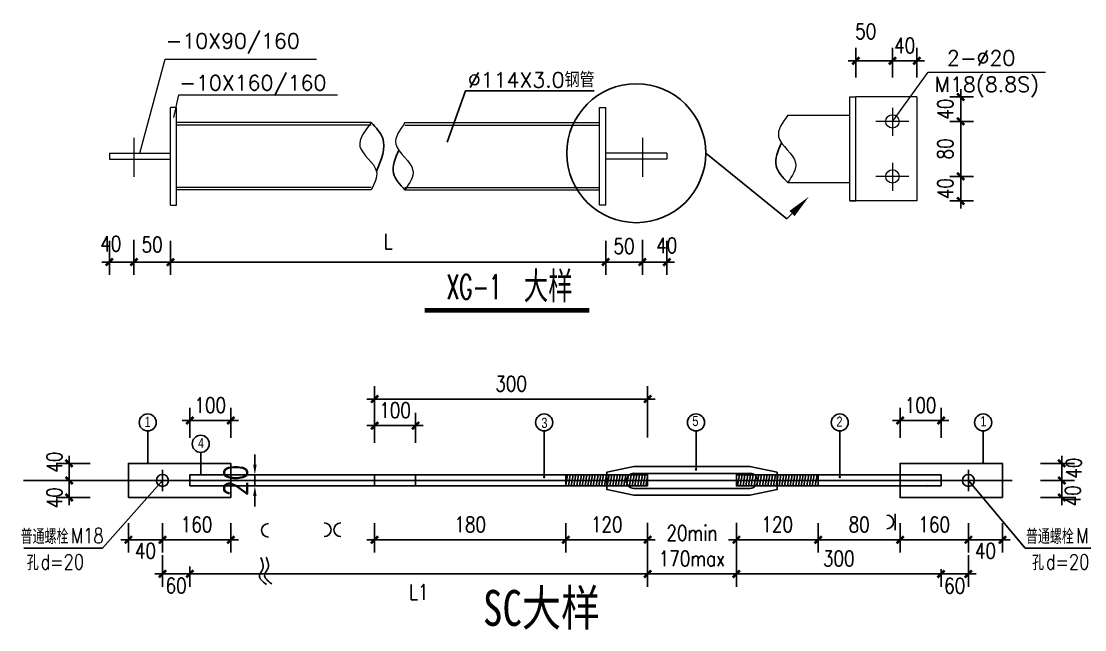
# Model space of a CAD drawing. Extents: x 37237700 to 37865026, y 138877 to 347670.
# Drawn here: x 37833795 to 37854573, y 187757 to 199640 of the extents above; entities that cross this region are included whole.
import ezdxf

# ---------------------------------------------------------------- set-up
doc = ezdxf.new("R2010")
doc.units = 0
doc.header["$LTSCALE"] = 1000
doc.header["$MEASUREMENT"] = 0
for name, pattern in [('ACAD_ISO02W100', [15, 12, -3]), ('ACAD_ISO04W100', [30.5, 24, -3, 0.5, -3]), ('CENTER', [2, 1.25, -0.25, 0.25, -0.25])]:
    doc.linetypes.add(name, pattern=pattern)
doc.layers.get('0').update_dxf_attribs({"linetype": 'CONTINUOUS'})
doc.layers.get('DEFPOINTS').update_dxf_attribs({"linetype": 'CONTINUOUS'})
for name, color, linetype in [('DIANH', 6, 'CENTER'), ('GREEN', 3, 'CONTINUOUS'), ('LAYER1', 7, 'ACAD_ISO04W100'), ('Layer2', 3, 'CONTINUOUS'), ('LAYER3', 6, 'CONTINUOUS'), ('LAYER4', 3, 'CONTINUOUS'), ('LAYER5', 5, 'CONTINUOUS'), ('LAYER6', 4, 'CONTINUOUS'), ('PUB_DIM', 3, 'CONTINUOUS'), ('标注', 4, 'CONTINUOUS'), ('轴线', 253, 'CONTINUOUS'), ('门窗', 4, 'CONTINUOUS')]:
    doc.layers.add(name, color=color, linetype=linetype)
doc.styles.add('-宋体', font='', dxfattribs={"width": 0.8})
doc.styles.add('_HZTXT', font='txt.shx', dxfattribs={"width": 0.8, "bigfont": 'hztxt.shx'})
doc.styles.add('_SIMPLEX', font='SIMPLEX', dxfattribs={"width": 0.8})
doc.styles.add('DIM_FONT', font='SIMPLEX.shx', dxfattribs={"width": 0.8})
doc.styles.add('中西', font='romans.shx', dxfattribs={"width": 0.8, "height": 350, "bigfont": 'hztxt.shx'})
doc.styles.add('幼圆', font='')
doc.styles.add('标注', font='romans.shx', dxfattribs={"width": 0.8, "height": 450, "bigfont": 'hztxt.shx'})
doc.styles.get('-宋体').set_extended_font_data('SimSun')
doc.styles.get('幼圆').set_extended_font_data('幼圆')
doc.dimstyles.new('DIMN', dxfattribs={"dimtxt": 300, "dimasz": 1, "dimexe": 250, "dimexo": 300, "dimgap": 150, "dimtad": 1, "dimdec": 0, "dimzin": 0, "dimdsep": 46, "dimtxsty": 'DIM_FONT', "dimblk": '_DIMX', "dimcen": 0.09, "dimclrt": 7, "dimadec": 0, "dimazin": 0, "dimtfac": 1, "dimtdec": 0, "dimtix": 1, "dimtmove": 2, "dimatfit": 3, "dimldrblk": '_DIMX', "dimfxl": 1, "dimtolj": 1, "dimtzin": 0, "dimarcsym": 0})
doc.dimstyles.new('ISO-25', dxfattribs={"dimtxt": 2.5, "dimasz": 200, "dimexe": 1.25, "dimexo": 0.625, "dimgap": 100, "dimtad": 1, "dimdec": 0, "dimdsep": 32, "dimtxsty": '标注', "dimcen": 2.5, "dimadec": 0, "dimazin": 0, "dimtfac": 1, "dimtdec": 0, "dimtmove": 2, "dimatfit": 3, "dimfxl": 1, "dimarcsym": 0})
pattern_1 = [(260, (37951579.705, 204242.495), (52.52308, -9.261236), [])]

# ---------------------------------------------------------------- blocks, each defined once
blk = doc.blocks.new('_DIMX')
blk.add_line((-150, 0), (150, 0))
at = {"const_width": 50}
blk.add_lwpolyline([(-70, -70), (70, 70)], dxfattribs=at)
blk = doc.blocks.new('*D16')
at = {"layer": 'DEFPOINTS', "color": 0}
for p in [(37852299, 189513), (37851766, 189180), (37852299, 188846)]:
    blk.add_point(p, dxfattribs=at)
at = {"layer": 'PUB_DIM', "color": 0, "lineweight": -2}
for p, q in [((37852299, 189213), (37852299, 188596)), ((37851766, 188880), (37851766, 188596)), ((37851767, 188846), (37852298, 188846))]:
    blk.add_line(p, q, dxfattribs=at)
at = {"layer": 'PUB_DIM', "color": 0, "lineweight": -2, "rotation": 180}
blk.add_blockref('_DIMX', (37851766, 188846), dxfattribs=at)
at = {"layer": 'PUB_DIM', "color": 0, "lineweight": -2}
blk.add_blockref('_DIMX', (37852299, 188846), dxfattribs=at)
at = {"layer": 'PUB_DIM', "color": 7, "insert": (37852033, 188616), "char_height": 300, "attachment_point": 5, "style": 'DIM_FONT'}
blk.add_mtext('\\A1;60', dxfattribs=at)
blk = doc.blocks.new('*D17')
at = {"layer": 'DEFPOINTS', "color": 0}
for p in [(37852299, 190139), (37852966, 190139), (37852299, 189513)]:
    blk.add_point(p, dxfattribs=at)
at = {"layer": 'PUB_DIM', "color": 0, "lineweight": -2}
for p, q in [((37852299, 189839), (37852299, 189263)), ((37852966, 189839), (37852966, 189263)), ((37852965, 189513), (37852300, 189513))]:
    blk.add_line(p, q, dxfattribs=at)
at = {"layer": 'PUB_DIM', "color": 0, "lineweight": -2, "rotation": 180}
blk.add_blockref('_DIMX', (37852299, 189513), dxfattribs=at)
at = {"layer": 'PUB_DIM', "color": 0, "lineweight": -2}
blk.add_blockref('_DIMX', (37852966, 189513), dxfattribs=at)
at = {"layer": 'PUB_DIM', "color": 7, "insert": (37852633, 189296), "char_height": 300, "attachment_point": 5, "style": 'DIM_FONT'}
blk.add_mtext('\\A1;40', dxfattribs=at)
blk = doc.blocks.new('*D18')
at = {"layer": 'DEFPOINTS', "color": 0}
for p in [(37850966, 190139), (37852299, 190139), (37850966, 189513)]:
    blk.add_point(p, dxfattribs=at)
at = {"layer": 'PUB_DIM', "color": 0, "lineweight": -2}
for p, q in [((37850966, 189839), (37850966, 189263)), ((37852299, 189839), (37852299, 189263)), ((37852298, 189513), (37850967, 189513))]:
    blk.add_line(p, q, dxfattribs=at)
at = {"layer": 'PUB_DIM', "color": 0, "lineweight": -2, "rotation": 180}
blk.add_blockref('_DIMX', (37850966, 189513), dxfattribs=at)
at = {"layer": 'PUB_DIM', "color": 0, "lineweight": -2}
blk.add_blockref('_DIMX', (37852299, 189513), dxfattribs=at)
at = {"layer": 'PUB_DIM', "color": 7, "insert": (37851633, 189813), "char_height": 300, "attachment_point": 5, "style": 'DIM_FONT'}
blk.add_mtext('\\A1;160', dxfattribs=at)
blk = doc.blocks.new('*D58')
at = {"layer": 'DEFPOINTS', "color": 0}
for p in [(37840699, 190139), (37844433, 190139), (37844433, 189513)]:
    blk.add_point(p, dxfattribs=at)
at = {"layer": 'PUB_DIM', "color": 0, "lineweight": -2}
for p, q in [((37840699, 189839), (37840699, 189263)), ((37844433, 189839), (37844433, 189263)), ((37840700, 189513), (37844432, 189513))]:
    blk.add_line(p, q, dxfattribs=at)
at = {"layer": 'PUB_DIM', "color": 0, "lineweight": -2, "rotation": 180}
blk.add_blockref('_DIMX', (37840699, 189513), dxfattribs=at)
at = {"layer": 'PUB_DIM', "color": 0, "lineweight": -2}
blk.add_blockref('_DIMX', (37844433, 189513), dxfattribs=at)
at = {"layer": 'PUB_DIM', "color": 7, "insert": (37842566, 189813), "char_height": 300, "attachment_point": 5, "style": 'DIM_FONT'}
blk.add_mtext('\\A1;180', dxfattribs=at)
blk = doc.blocks.new('*D59')
at = {"layer": 'DEFPOINTS', "color": 0}
for p in [(37846033, 190139), (37837088, 189293), (37846033, 188846)]:
    blk.add_point(p, dxfattribs=at)
at = {"layer": 'PUB_DIM', "color": 0, "lineweight": -2}
for p, q in [((37846033, 189839), (37846033, 188596)), ((37837088, 188993), (37837088, 188596)), ((37837089, 188846), (37846032, 188846))]:
    blk.add_line(p, q, dxfattribs=at)
at = {"layer": 'PUB_DIM', "color": 0, "lineweight": -2, "rotation": 180}
blk.add_blockref('_DIMX', (37837088, 188846), dxfattribs=at)
at = {"layer": 'PUB_DIM', "color": 0, "lineweight": -2}
blk.add_blockref('_DIMX', (37846033, 188846), dxfattribs=at)
at = {"layer": 'PUB_DIM', "color": 7, "insert": (37841560, 188493), "char_height": 300, "attachment_point": 5, "style": 'DIM_FONT'}
blk.add_mtext('\\A1;L1', dxfattribs=at)
blk = doc.blocks.new('*D61')
at = {"layer": 'DEFPOINTS', "color": 0}
for p in [(37835517, 195652), (37835995, 195673), (37835517, 194938)]:
    blk.add_point(p, dxfattribs=at)
at = {"layer": 'PUB_DIM', "color": 0, "lineweight": -2}
for p, q in [((37835517, 195352), (37835517, 194688)), ((37835995, 195373), (37835995, 194688)), ((37835994, 194938), (37835518, 194938))]:
    blk.add_line(p, q, dxfattribs=at)
at = {"layer": 'PUB_DIM', "color": 0, "lineweight": -2, "rotation": 180}
blk.add_blockref('_DIMX', (37835517, 194938), dxfattribs=at)
at = {"layer": 'PUB_DIM', "color": 0, "lineweight": -2}
blk.add_blockref('_DIMX', (37835995, 194938), dxfattribs=at)
at = {"layer": 'PUB_DIM', "color": 7, "insert": (37835545, 195296), "char_height": 300, "attachment_point": 5, "style": 'DIM_FONT'}
blk.add_mtext('\\A1;40', dxfattribs=at)
blk = doc.blocks.new('*D62')
at = {"layer": 'DEFPOINTS', "color": 0}
for p in [(37835995, 195673), (37836711, 195652), (37835995, 194938)]:
    blk.add_point(p, dxfattribs=at)
at = {"layer": 'PUB_DIM', "color": 0, "lineweight": -2}
for p, q in [((37835995, 195373), (37835995, 194688)), ((37836711, 195352), (37836711, 194688)), ((37836710, 194938), (37835996, 194938))]:
    blk.add_line(p, q, dxfattribs=at)
at = {"layer": 'PUB_DIM', "color": 0, "lineweight": -2, "rotation": 180}
blk.add_blockref('_DIMX', (37835995, 194938), dxfattribs=at)
at = {"layer": 'PUB_DIM', "color": 0, "lineweight": -2}
blk.add_blockref('_DIMX', (37836711, 194938), dxfattribs=at)
at = {"layer": 'PUB_DIM', "color": 7, "insert": (37836353, 195279), "char_height": 300, "attachment_point": 5, "style": 'DIM_FONT'}
blk.add_mtext('\\A1;50', dxfattribs=at)
blk = doc.blocks.new('*D65')
at = {"color": 0, "linetype": 'Continuous', "lineweight": -2}
for p, q in [((37838359, 190979), (37838359, 191179)), ((37838859, 190779), (37838358, 190779)), ((37838359, 190779), (37838359, 190566)), ((37838859, 190566), (37838358, 190566)), ((37838359, 190366), (37838359, 190166))]:
    blk.add_line(p, q, dxfattribs=at)
at = {"color": 0, "linetype": 'Continuous'}
for points in [[(37838326, 190979), (37838393, 190979), (37838359, 190779)], [(37838326, 190366), (37838393, 190366), (37838359, 190566)]]:
    blk.add_solid(points, dxfattribs=at)
at = {"layer": 'DEFPOINTS', "color": 0, "linetype": 'Continuous'}
for p in [(37838860, 190779), (37838359, 190566), (37838860, 190566)]:
    blk.add_point(p, dxfattribs=at)
at = {"color": 0, "linetype": 'Continuous', "insert": (37837983, 190672), "char_height": 450, "attachment_point": 5, "rotation": 90, "style": '标注'}
blk.add_mtext('20', dxfattribs=at)
blk = doc.blocks.new('*D66')
at = {"layer": 'DEFPOINTS', "color": 0}
for p in [(37835444, 190672), (37834729, 190339), (37835444, 190339)]:
    blk.add_point(p, dxfattribs=at)
at = {"layer": 'PUB_DIM', "color": 0, "lineweight": -2}
for p, q in [((37835144, 190672), (37834479, 190672)), ((37834729, 190671), (37834729, 190340)), ((37835144, 190339), (37834479, 190339))]:
    blk.add_line(p, q, dxfattribs=at)
for p, rotation in [((37834729, 190672), 90), ((37834729, 190339), 270)]:
    blk.add_blockref('_DIMX', p, dxfattribs=dict(at, rotation=rotation))
at = {"layer": 'PUB_DIM', "color": 7, "insert": (37834442, 190334), "char_height": 300, "attachment_point": 5, "rotation": 90, "style": 'DIM_FONT'}
blk.add_mtext('\\A1;40', dxfattribs=at)
blk = doc.blocks.new('*D67')
at = {"layer": 'DEFPOINTS', "color": 0}
for p in [(37836554, 190139), (37837888, 190139), (37837888, 189513)]:
    blk.add_point(p, dxfattribs=at)
at = {"layer": 'PUB_DIM', "color": 0, "lineweight": -2}
for p, q in [((37836554, 189839), (37836554, 189263)), ((37837888, 189839), (37837888, 189263)), ((37836555, 189513), (37837887, 189513))]:
    blk.add_line(p, q, dxfattribs=at)
at = {"layer": 'PUB_DIM', "color": 0, "lineweight": -2, "rotation": 180}
blk.add_blockref('_DIMX', (37836554, 189513), dxfattribs=at)
at = {"layer": 'PUB_DIM', "color": 0, "lineweight": -2}
blk.add_blockref('_DIMX', (37837888, 189513), dxfattribs=at)
at = {"layer": 'PUB_DIM', "color": 7, "insert": (37837221, 189813), "char_height": 300, "attachment_point": 5, "style": 'DIM_FONT'}
blk.add_mtext('\\A1;160', dxfattribs=at)
blk = doc.blocks.new('*D68')
at = {"layer": 'DEFPOINTS', "color": 0}
for p in [(37836554, 189513), (37837088, 189180), (37836554, 188846)]:
    blk.add_point(p, dxfattribs=at)
at = {"layer": 'PUB_DIM', "color": 0, "lineweight": -2}
for p, q in [((37836554, 189213), (37836554, 188596)), ((37837088, 188880), (37837088, 188596)), ((37837087, 188846), (37836555, 188846))]:
    blk.add_line(p, q, dxfattribs=at)
at = {"layer": 'PUB_DIM', "color": 0, "lineweight": -2, "rotation": 180}
blk.add_blockref('_DIMX', (37836554, 188846), dxfattribs=at)
at = {"layer": 'PUB_DIM', "color": 0, "lineweight": -2}
blk.add_blockref('_DIMX', (37837088, 188846), dxfattribs=at)
at = {"layer": 'PUB_DIM', "color": 7, "insert": (37836821, 188618), "char_height": 300, "attachment_point": 5, "style": 'DIM_FONT'}
blk.add_mtext('\\A1;60', dxfattribs=at)
blk = doc.blocks.new('*D69')
at = {"layer": 'DEFPOINTS', "color": 0}
for p in [(37835888, 190139), (37836554, 190139), (37836554, 189513)]:
    blk.add_point(p, dxfattribs=at)
at = {"layer": 'PUB_DIM', "color": 0, "lineweight": -2}
for p, q in [((37835888, 189839), (37835888, 189263)), ((37836554, 189839), (37836554, 189263)), ((37835889, 189513), (37836553, 189513))]:
    blk.add_line(p, q, dxfattribs=at)
at = {"layer": 'PUB_DIM', "color": 0, "lineweight": -2, "rotation": 180}
blk.add_blockref('_DIMX', (37835888, 189513), dxfattribs=at)
at = {"layer": 'PUB_DIM', "color": 0, "lineweight": -2}
blk.add_blockref('_DIMX', (37836554, 189513), dxfattribs=at)
at = {"layer": 'PUB_DIM', "color": 7, "insert": (37836221, 189297), "char_height": 300, "attachment_point": 5, "style": 'DIM_FONT'}
blk.add_mtext('\\A1;40', dxfattribs=at)
blk = doc.blocks.new('*D70')
at = {"layer": 'DEFPOINTS', "color": 0}
for p in [(37841499, 191743), (37840699, 191107), (37841499, 191107)]:
    blk.add_point(p, dxfattribs=at)
at = {"layer": 'PUB_DIM', "color": 0, "lineweight": -2}
for p, q in [((37840699, 191407), (37840699, 191993)), ((37841499, 191407), (37841499, 191993)), ((37840698, 191743), (37840697, 191743)), ((37840699, 191743), (37841499, 191743)), ((37841500, 191743), (37841501, 191743))]:
    blk.add_line(p, q, dxfattribs=at)
blk.add_blockref('_DIMX', (37840699, 191743), dxfattribs=at)
at = {"layer": 'PUB_DIM', "color": 0, "lineweight": -2, "rotation": 180}
blk.add_blockref('_DIMX', (37841499, 191743), dxfattribs=at)
at = {"layer": 'PUB_DIM', "color": 7, "insert": (37841099, 192043), "char_height": 300, "attachment_point": 5, "style": 'DIM_FONT'}
blk.add_mtext('\\A1;100', dxfattribs=at)
blk = doc.blocks.new('*D71')
at = {"layer": 'DEFPOINTS', "color": 0}
for p in [(37835444, 191006), (37834729, 190672), (37835444, 190672)]:
    blk.add_point(p, dxfattribs=at)
at = {"layer": 'PUB_DIM', "color": 0, "lineweight": -2}
for p, q in [((37835144, 191006), (37834479, 191006)), ((37834729, 191005), (37834729, 190673)), ((37835144, 190672), (37834479, 190672))]:
    blk.add_line(p, q, dxfattribs=at)
for p, rotation in [((37834729, 191006), 90), ((37834729, 190672), 270)]:
    blk.add_blockref('_DIMX', p, dxfattribs=dict(at, rotation=rotation))
at = {"layer": 'PUB_DIM', "color": 7, "insert": (37834442, 191030), "char_height": 300, "attachment_point": 5, "rotation": 90, "style": 'DIM_FONT'}
blk.add_mtext('\\A1;40', dxfattribs=at)
blk = doc.blocks.new('*D72')
at = {"layer": 'DEFPOINTS', "color": 0}
for p in [(37837888, 191842), (37837088, 191206), (37837888, 191206)]:
    blk.add_point(p, dxfattribs=at)
at = {"layer": 'PUB_DIM', "color": 0, "lineweight": -2}
for p, q in [((37837088, 191506), (37837088, 192092)), ((37837888, 191506), (37837888, 192092)), ((37837087, 191842), (37837086, 191842)), ((37837088, 191842), (37837888, 191842)), ((37837889, 191842), (37837890, 191842))]:
    blk.add_line(p, q, dxfattribs=at)
blk.add_blockref('_DIMX', (37837088, 191842), dxfattribs=at)
at = {"layer": 'PUB_DIM', "color": 0, "lineweight": -2, "rotation": 180}
blk.add_blockref('_DIMX', (37837888, 191842), dxfattribs=at)
at = {"layer": 'PUB_DIM', "color": 7, "insert": (37837488, 192142), "char_height": 300, "attachment_point": 5, "style": 'DIM_FONT'}
blk.add_mtext('\\A1;100', dxfattribs=at)
blk = doc.blocks.new('*D73')
at = {"layer": 'DEFPOINTS', "color": 0}
for p in [(37851294, 198868), (37850816, 198240), (37851294, 198240)]:
    blk.add_point(p, dxfattribs=at)
at = {"layer": 'PUB_DIM', "color": 0, "lineweight": -2}
for p, q in [((37850816, 198540), (37850816, 199118)), ((37851294, 198540), (37851294, 199118)), ((37850815, 198868), (37850814, 198868)), ((37850816, 198868), (37851294, 198868)), ((37851295, 198868), (37851296, 198868))]:
    blk.add_line(p, q, dxfattribs=at)
blk.add_blockref('_DIMX', (37850816, 198868), dxfattribs=at)
at = {"layer": 'PUB_DIM', "color": 0, "lineweight": -2, "rotation": 180}
blk.add_blockref('_DIMX', (37851294, 198868), dxfattribs=at)
at = {"layer": 'PUB_DIM', "color": 7, "insert": (37851055, 199168), "char_height": 300, "attachment_point": 5, "style": 'DIM_FONT'}
blk.add_mtext('\\A1;40', dxfattribs=at)
blk = doc.blocks.new('*D77')
at = {"layer": 'DEFPOINTS', "color": 0}
for p in [(37849366, 190139), (37850966, 190139), (37849366, 189513)]:
    blk.add_point(p, dxfattribs=at)
at = {"layer": 'PUB_DIM', "color": 0, "lineweight": -2}
for p, q in [((37849366, 189839), (37849366, 189263)), ((37850966, 189839), (37850966, 189263)), ((37850965, 189513), (37849367, 189513))]:
    blk.add_line(p, q, dxfattribs=at)
at = {"layer": 'PUB_DIM', "color": 0, "lineweight": -2, "rotation": 180}
blk.add_blockref('_DIMX', (37849366, 189513), dxfattribs=at)
at = {"layer": 'PUB_DIM', "color": 0, "lineweight": -2}
blk.add_blockref('_DIMX', (37850966, 189513), dxfattribs=at)
at = {"layer": 'PUB_DIM', "color": 7, "insert": (37850166, 189813), "char_height": 300, "attachment_point": 5, "style": 'DIM_FONT'}
blk.add_mtext('\\A1;80', dxfattribs=at)
blk = doc.blocks.new('*D78')
at = {"layer": 'DEFPOINTS', "color": 0}
for p in [(37847766, 190139), (37849366, 190139), (37847766, 189513)]:
    blk.add_point(p, dxfattribs=at)
at = {"layer": 'PUB_DIM', "color": 0, "lineweight": -2}
for p, q in [((37847766, 189839), (37847766, 189263)), ((37849366, 189839), (37849366, 189263)), ((37849365, 189513), (37847767, 189513))]:
    blk.add_line(p, q, dxfattribs=at)
at = {"layer": 'PUB_DIM', "color": 0, "lineweight": -2, "rotation": 180}
blk.add_blockref('_DIMX', (37847766, 189513), dxfattribs=at)
at = {"layer": 'PUB_DIM', "color": 0, "lineweight": -2}
blk.add_blockref('_DIMX', (37849366, 189513), dxfattribs=at)
at = {"layer": 'PUB_DIM', "color": 7, "insert": (37848566, 189813), "char_height": 300, "attachment_point": 5, "style": 'DIM_FONT'}
blk.add_mtext('\\A1;120', dxfattribs=at)
blk = doc.blocks.new('*D79')
at = {"layer": 'DEFPOINTS', "color": 0}
for p in [(37846033, 190144), (37847766, 190144), (37846033, 188846)]:
    blk.add_point(p, dxfattribs=at)
at = {"layer": 'PUB_DIM', "color": 0, "lineweight": -2}
for p, q in [((37846033, 189844), (37846033, 188596)), ((37847766, 189844), (37847766, 188596)), ((37847765, 188846), (37846034, 188846))]:
    blk.add_line(p, q, dxfattribs=at)
at = {"layer": 'PUB_DIM', "color": 0, "lineweight": -2, "rotation": 180}
blk.add_blockref('_DIMX', (37846033, 188846), dxfattribs=at)
at = {"layer": 'PUB_DIM', "color": 0, "lineweight": -2}
blk.add_blockref('_DIMX', (37847766, 188846), dxfattribs=at)
at = {"layer": 'PUB_DIM', "color": 7, "insert": (37846899, 189396), "char_height": 300, "attachment_point": 5, "style": 'DIM_FONT'}
blk.add_mtext('\\A1;20min\\P170max', dxfattribs=at)
blk = doc.blocks.new('*D80')
at = {"layer": 'DEFPOINTS', "color": 0}
for p in [(37844433, 190139), (37846033, 190139), (37846033, 189513)]:
    blk.add_point(p, dxfattribs=at)
at = {"layer": 'PUB_DIM', "color": 0, "lineweight": -2}
for p, q in [((37844433, 189839), (37844433, 189263)), ((37846033, 189839), (37846033, 189263)), ((37844434, 189513), (37846032, 189513))]:
    blk.add_line(p, q, dxfattribs=at)
at = {"layer": 'PUB_DIM', "color": 0, "lineweight": -2, "rotation": 180}
blk.add_blockref('_DIMX', (37844433, 189513), dxfattribs=at)
at = {"layer": 'PUB_DIM', "color": 0, "lineweight": -2}
blk.add_blockref('_DIMX', (37846033, 189513), dxfattribs=at)
at = {"layer": 'PUB_DIM', "color": 7, "insert": (37845233, 189813), "char_height": 300, "attachment_point": 5, "style": 'DIM_FONT'}
blk.add_mtext('\\A1;120', dxfattribs=at)
blk = doc.blocks.new('*D81')
at = {"layer": 'DEFPOINTS', "color": 0}
for p in [(37847766, 190133), (37851766, 189237), (37847766, 188846)]:
    blk.add_point(p, dxfattribs=at)
at = {"layer": 'PUB_DIM', "color": 0, "lineweight": -2}
for p, q in [((37847766, 189833), (37847766, 188596)), ((37851766, 188937), (37851766, 188596)), ((37851765, 188846), (37847767, 188846))]:
    blk.add_line(p, q, dxfattribs=at)
at = {"layer": 'PUB_DIM', "color": 0, "lineweight": -2, "rotation": 180}
blk.add_blockref('_DIMX', (37847766, 188846), dxfattribs=at)
at = {"layer": 'PUB_DIM', "color": 0, "lineweight": -2}
blk.add_blockref('_DIMX', (37851766, 188846), dxfattribs=at)
at = {"layer": 'PUB_DIM', "color": 7, "insert": (37849766, 189146), "char_height": 300, "attachment_point": 5, "style": 'DIM_FONT'}
blk.add_mtext('\\A1;300', dxfattribs=at)
blk = doc.blocks.new('*D82')
at = {"layer": 'DEFPOINTS', "color": 0}
for p in [(37851636, 197684), (37851636, 196610), (37852149, 196610)]:
    blk.add_point(p, dxfattribs=at)
at = {"layer": 'PUB_DIM', "color": 0, "lineweight": -2}
for p, q in [((37851936, 197684), (37852399, 197684)), ((37852149, 197683), (37852149, 196611)), ((37851936, 196610), (37852399, 196610))]:
    blk.add_line(p, q, dxfattribs=at)
for p, rotation in [((37852149, 197684), 90), ((37852149, 196610), 270)]:
    blk.add_blockref('_DIMX', p, dxfattribs=dict(at, rotation=rotation))
at = {"layer": 'PUB_DIM', "color": 7, "insert": (37851849, 197147), "char_height": 300, "attachment_point": 5, "rotation": 90, "style": 'DIM_FONT'}
blk.add_mtext('\\A1;80', dxfattribs=at)
blk = doc.blocks.new('*D83')
at = {"layer": 'DEFPOINTS', "color": 0}
for p in [(37851636, 198162), (37851636, 197684), (37852149, 197684)]:
    blk.add_point(p, dxfattribs=at)
at = {"layer": 'PUB_DIM', "color": 0, "lineweight": -2}
for p, q in [((37851936, 198162), (37852399, 198162)), ((37852149, 198163), (37852149, 198164)), ((37852149, 198162), (37852149, 197684)), ((37851936, 197684), (37852399, 197684)), ((37852149, 197683), (37852149, 197682))]:
    blk.add_line(p, q, dxfattribs=at)
for p, rotation in [((37852149, 198162), 270), ((37852149, 197684), 90)]:
    blk.add_blockref('_DIMX', p, dxfattribs=dict(at, rotation=rotation))
at = {"layer": 'PUB_DIM', "color": 7, "insert": (37851849, 197923), "char_height": 300, "attachment_point": 5, "rotation": 90, "style": 'DIM_FONT'}
blk.add_mtext('\\A1;40', dxfattribs=at)
blk = doc.blocks.new('*D84')
at = {"layer": 'DEFPOINTS', "color": 0}
for p in [(37851636, 196610), (37851636, 196132), (37852149, 196132)]:
    blk.add_point(p, dxfattribs=at)
at = {"layer": 'PUB_DIM', "color": 0, "lineweight": -2}
for p, q in [((37851936, 196610), (37852399, 196610)), ((37852149, 196611), (37852149, 196612)), ((37852149, 196610), (37852149, 196132)), ((37851936, 196132), (37852399, 196132)), ((37852149, 196131), (37852149, 196130))]:
    blk.add_line(p, q, dxfattribs=at)
for p, rotation in [((37852149, 196610), 270), ((37852149, 196132), 90)]:
    blk.add_blockref('_DIMX', p, dxfattribs=dict(at, rotation=rotation))
at = {"layer": 'PUB_DIM', "color": 7, "insert": (37851849, 196371), "char_height": 300, "attachment_point": 5, "rotation": 90, "style": 'DIM_FONT'}
blk.add_mtext('\\A1;40', dxfattribs=at)
blk = doc.blocks.new('*D85')
at = {"layer": 'DEFPOINTS', "color": 0}
for p in [(37850966, 191842), (37850966, 191206), (37851766, 191206)]:
    blk.add_point(p, dxfattribs=at)
at = {"layer": 'PUB_DIM', "color": 0, "lineweight": -2}
for p, q in [((37850966, 191506), (37850966, 192092)), ((37851766, 191506), (37851766, 192092)), ((37850965, 191842), (37850964, 191842)), ((37851766, 191842), (37850966, 191842)), ((37851767, 191842), (37851768, 191842))]:
    blk.add_line(p, q, dxfattribs=at)
blk.add_blockref('_DIMX', (37850966, 191842), dxfattribs=at)
at = {"layer": 'PUB_DIM', "color": 0, "lineweight": -2, "rotation": 180}
blk.add_blockref('_DIMX', (37851766, 191842), dxfattribs=at)
at = {"layer": 'PUB_DIM', "color": 7, "insert": (37851366, 192142), "char_height": 300, "attachment_point": 5, "style": 'DIM_FONT'}
blk.add_mtext('\\A1;100', dxfattribs=at)
blk = doc.blocks.new('*D89')
at = {"layer": 'DEFPOINTS', "color": 0}
for p in [(37853410, 190672), (37853410, 190339), (37854124, 190339)]:
    blk.add_point(p, dxfattribs=at)
at = {"layer": 'PUB_DIM', "color": 0, "lineweight": -2}
for p, q in [((37853710, 190672), (37854374, 190672)), ((37854124, 190671), (37854124, 190340)), ((37853710, 190339), (37854374, 190339))]:
    blk.add_line(p, q, dxfattribs=at)
for p, rotation in [((37854124, 190672), 90), ((37854124, 190339), 270)]:
    blk.add_blockref('_DIMX', p, dxfattribs=dict(at, rotation=rotation))
at = {"layer": 'PUB_DIM', "color": 7, "insert": (37854338, 190372), "char_height": 300, "attachment_point": 5, "rotation": 90, "style": 'DIM_FONT'}
blk.add_mtext('\\A1;40', dxfattribs=at)
blk = doc.blocks.new('*D90')
at = {"layer": 'DEFPOINTS', "color": 0}
for p in [(37853410, 191006), (37853410, 190672), (37854124, 190672)]:
    blk.add_point(p, dxfattribs=at)
at = {"layer": 'PUB_DIM', "color": 0, "lineweight": -2}
for p, q in [((37853710, 191006), (37854374, 191006)), ((37854124, 191005), (37854124, 190673)), ((37853710, 190672), (37854374, 190672))]:
    blk.add_line(p, q, dxfattribs=at)
for p, rotation in [((37854124, 191006), 90), ((37854124, 190672), 270)]:
    blk.add_blockref('_DIMX', p, dxfattribs=dict(at, rotation=rotation))
at = {"layer": 'PUB_DIM', "color": 7, "insert": (37854357, 190913), "char_height": 300, "attachment_point": 5, "rotation": 90, "style": 'DIM_FONT'}
blk.add_mtext('\\A1;40', dxfattribs=at)

msp = doc.modelspace()

# ---------------------------------------------------------------- hatches: boundary and pattern name
at = {"layer": 'LAYER5', "linetype": 'Continuous'}
h = msp.add_hatch(dxfattribs=at)
h.set_pattern_fill('_U', color=5, scale=53.333333, angle=260, style=0, pattern_type=0)
h.set_pattern_definition(pattern_1)
h.paths.add_polyline_path([(37846032.6, 190565.5), (37846032.6, 190778.9), (37844432.6, 190778.9), (37844432.6, 190565.5)])
h = msp.add_hatch(dxfattribs=at)
h.set_pattern_fill('_U', color=5, scale=53.333333, angle=260, style=0, pattern_type=0)
h.set_pattern_definition(pattern_1)
h.paths.add_polyline_path([(37847765.9, 190778.9), (37847765.9, 190565.5), (37849365.9, 190565.5), (37849365.9, 190778.9)])

# ---------------------------------------------------------------- linework, layer by layer
at = {"lineweight": 15}
for p, q in [((37849980.3, 196132.1), (37849980.3, 198161.7)), ((37849980.3, 198161.7), (37850099.7, 198161.7)), ((37851293.6, 198161.7), (37850099.7, 198161.7)), ((37850099.7, 196132.1), (37850099.7, 198161.7)), ((37851293.6, 198161.7), (37851293.6, 196132.1)), ((37836711, 196048), (37836711, 197958.2)), ((37836830.4, 197958.2), (37836711, 197958.2)), ((37836830.4, 196048), (37836830.4, 197958.2)), ((37845095.2, 196048), (37845095.2, 197958.2)), ((37845095.2, 197958.2), (37845214.6, 197958.2)), ((37845214.6, 196048), (37845214.6, 197958.2)), ((37848769, 197803.5), (37849980.3, 197803.5)), ((37840633.5, 197659.7), (37836830.4, 197659.7)), ((37841292, 197659.7), (37845095.2, 197659.7)), ((37835517.1, 197062.8), (37836711, 197062.8)), ((37835517.1, 197062.8), (37835517.1, 196943.4)), ((37846408.5, 197062.8), (37845214.6, 197062.8)), ((37846408.5, 197062.8), (37846408.5, 196943.4)), ((37835517.1, 196943.4), (37836711, 196943.4)), ((37846408.5, 196943.4), (37845214.6, 196943.4)), ((37840633.5, 196346.4), (37836830.4, 196346.4)), ((37841292, 196346.4), (37845095.2, 196346.4)), ((37848769, 196490.2), (37849980.3, 196490.2)), ((37836711, 196048), (37836830.4, 196048)), ((37845214.6, 196048), (37845095.2, 196048)), ((37851293.6, 196132.1), (37850099.7, 196132.1))]:
    msp.add_line(p, q, dxfattribs=at)
at = {"linetype": 'ACAD_ISO02W100', "lineweight": 15}
for p, q in [((37840633.5, 197611.7), (37836830.4, 197611.7)), ((37841292, 197611.7), (37845095.2, 197611.7)), ((37840633.5, 196394.4), (37836830.4, 196394.4)), ((37841292, 196394.4), (37845095.2, 196394.4))]:
    msp.add_line(p, q, dxfattribs=at)
at = {"linetype": 'Continuous', "const_width": 96}
msp.add_lwpolyline([(37841675.8, 193994.1), (37844895.1, 193994.1)], dxfattribs=at)
at = {"lineweight": 15}
for centre in [(37850816, 197684.1), (37850816, 196609.6)]:
    msp.add_circle(centre, 131.3, dxfattribs=at)
at = {"layer": 'DIANH', "lineweight": 15}
for p, q in [((37835994.7, 197365.7), (37835994.7, 196604.5)), ((37845930.9, 197365.7), (37845930.9, 196604.5))]:
    msp.add_line(p, q, dxfattribs=at)
at = {"layer": 'GREEN', "lineweight": 15}
for p, q in [((37836114, 197062.8), (37836605.6, 198899.6)), ((37836605.6, 198899.6), (37839563.1, 198899.6)), ((37850816, 197684.1), (37851516.4, 198642.6)), ((37851516.4, 198642.6), (37853808.1, 198642.6)), ((37836773.5, 197759), (37836871.5, 198203.1)), ((37836871.5, 198203.1), (37839974.3, 198203.1))]:
    msp.add_line(p, q, dxfattribs=at)
at = {"layer": 'GREEN'}
for p, q in [((37842118, 197279.9), (37842472.4, 198283.8)), ((37842472.4, 198283.8), (37844987.8, 198283.8)), ((37847168.2, 197062.8), (37848752.1, 195782.8)), ((37850099.7, 196132.1), (37849980.3, 196132.1)), ((37848752.1, 195782.8), (37848853.9, 195884.6)), ((37848853.9, 195884.6), (37848853.9, 195884.6))]:
    msp.add_line(p, q, dxfattribs=at)
msp.add_lwpolyline([(37848853.9, 195884.6, 144, 0, 0), (37849181.8, 196212.4, 0, 0, 0)], format="xyseb", dxfattribs=at)
msp.add_circle((37845811.5, 197062.8), 1356.7, dxfattribs=at)
at = {"layer": 'GREEN', "lineweight": 15}
for points in [[(37848769, 197803.5), (37848590.7, 197383.4), (37848925, 196872.3), (37848769, 196490.2)], [(37840633.5, 197659.7), (37840412.5, 197196.9), (37840734.8, 196705.4), (37840633.5, 196346.4)], [(37841292, 197659.7), (37841113.7, 197239.6), (37841448, 196728.5), (37841292, 196346.4)]]:
    msp.add_spline(points, degree=3, dxfattribs=at)
at = {"layer": 'LAYER1', "linetype": 'CENTER', "ltscale": 1000}
for p, q in [((37836554.4, 190881.3), (37836554.4, 190461.5)), ((37853151.8, 190672.2), (37833840.7, 190672.2))]:
    msp.add_line(p, q, dxfattribs=at)
at = {"layer": 'LAYER1'}
msp.add_line((37849365.9, 190778.9), (37849365.9, 190565.5), dxfattribs=at)
at = {"layer": 'LAYER1', "color": 1, "linetype": 'CENTER', "ltscale": 100}
msp.add_line((37852299.2, 190881.3), (37852299.2, 190461.5), dxfattribs=at)
at = {"layer": 'Layer2', "linetype": 'Continuous'}
for points in [[(37835887.7, 190338.9), (37837887.7, 190338.9), (37837887.7, 191005.5), (37835887.7, 191005.5)], [(37852965.9, 190338.9), (37850965.9, 190338.9), (37850965.9, 191005.5), (37852965.9, 191005.5)]]:
    msp.add_lwpolyline(points, close=True, dxfattribs=at)
for points in [[(37848565.9, 190831.1), (37848032.6, 190944.5), (37845765.9, 190944.5), (37845232.6, 190831.1), (37845232.6, 190497.8), (37845765.9, 190384.5), (37848032.6, 190384.5), (37848565.9, 190497.8), (37848565.9, 190831.1)], [(37845765.9, 190811.1), (37848032.6, 190811.1)], [(37848032.6, 190517.8), (37845765.9, 190517.8)]]:
    msp.add_lwpolyline(points, dxfattribs=at)
for centre, start, end in [((37845765.9, 190664.5), 90, 270), ((37848032.6, 190664.5), 270, 90)]:
    msp.add_arc(centre, 146.7, start, end, dxfattribs=at)
at = {"layer": 'LAYER3', "linetype": 'Continuous'}
msp.add_line((37844432.6, 190778.9), (37844432.6, 190565.5), dxfattribs=at)
for points in [[(37837887.7, 190565.5), (37840699.2, 190565.5), (37840699.2, 190778.9), (37837887.7, 190778.9)], [(37846032.6, 190565.5), (37840699.2, 190565.5), (37840699.2, 190778.9), (37846032.6, 190778.9)], [(37850965.9, 190565.5), (37847765.9, 190565.5), (37847765.9, 190778.9), (37850965.9, 190778.9)]]:
    msp.add_lwpolyline(points, close=True, dxfattribs=at)
at = {"layer": 'LAYER4', "linetype": 'Continuous'}
for p, q in [((37835384.9, 189348.8), (37836554.4, 190672.2)), ((37853409.8, 189348.8), (37852299.2, 190672.2)), ((37850865.9, 189702.6), (37850865.9, 190022.6)), ((37850865.9, 189702.6), (37850865.9, 190022.6)), ((37835384.9, 189348.8), (37833848.5, 189348.8)), ((37854946.2, 189348.8), (37853409.8, 189348.8))]:
    msp.add_line(p, q, dxfattribs=at)
for points in [[(37837736.1, 190554.1, 0, 28, 0), (37837894.3, 190317.1, 0, 0, 0), (37838298.6, 189698.5, 0, 0, 0), (37838739.1, 189698.5, 0, 0, 0)], [(37840699.2, 190565.5, 0, 28, 0), (37840541, 190328.4, 0, 0, 0), (37840136.7, 189709.9, 0, 0, 0), (37839658.6, 189709.9, 0, 0, 0)], [(37851485, 190554.1, 0, 28, 0), (37851326.8, 190317.1, 0, 0, 0), (37851029.7, 189862.6, 0, 0, 0), (37850589.3, 189862.6, 0, 0, 0)]]:
    msp.add_lwpolyline(points, format="xyseb", dxfattribs=at)
for centre, start, end in [((37850704.4, 189862.6), 270, 90), ((37838623.9, 189698.5), 90, 270), ((37839714.2, 189709.9), 270, 90), ((37840037.3, 189709.9), 90, 270)]:
    msp.add_arc(centre, 133.3, start, end, dxfattribs=at)
at = {"layer": 'LAYER5', "color": 5, "ltscale": 10}
for points in [[(37837087.7, 190565.5), (37837887.7, 190565.5), (37837887.7, 190778.9), (37837087.7, 190778.9)], [(37851765.9, 190565.5), (37850965.9, 190565.5), (37850965.9, 190778.9), (37851765.9, 190778.9)]]:
    msp.add_lwpolyline(points, close=True, dxfattribs=at)
at = {"layer": 'LAYER5', "color": 5, "linetype": 'Continuous'}
msp.add_lwpolyline([(37840699.2, 190565.5), (37841499.2, 190565.5), (37841499.2, 190778.9), (37840699.2, 190778.9)], close=True, dxfattribs=at)
at = {"layer": 'LAYER6', "color": 4}
for p, q in [((37836265.9, 191013.4), (37836265.9, 191638.7)), ((37844011.5, 190737), (37844011.5, 191638.7)), ((37846978, 190883.1), (37846978, 191638.7)), ((37849786.9, 190737), (37849786.9, 191638.7)), ((37852587.8, 191013.4), (37852587.8, 191638.7)), ((37837301.4, 190787.4), (37837301.4, 191220.6))]:
    msp.add_line(p, q, dxfattribs=at)
at = {"layer": 'LAYER6', "color": 4, "const_width": 20}
for points in [[(37836252.5, 191013.4, -1), (37836279.2, 191013.4, -1)], [(37852601.1, 191013.4, 1), (37852574.4, 191013.4, 1)], [(37837314.8, 190787.4, 1), (37837288.1, 190787.4, 1)], [(37846991.3, 190883.1, 1), (37846964.7, 190883.1, 1)], [(37849800.3, 190737, 1), (37849773.6, 190737, 1)]]:
    msp.add_lwpolyline(points, format="xyb", close=True, dxfattribs=at)
at = {"layer": 'LAYER6', "color": 4, "linetype": 'Continuous', "const_width": 20}
msp.add_lwpolyline([(37843998.2, 190737, -1), (37844024.8, 190737, -1)], format="xyb", close=True, dxfattribs=at)
at = {"layer": 'LAYER6', "color": 4}
for centre, radius in [((37836265.9, 191805.3), 166.7), ((37844011.5, 191805.3), 166.7), ((37846978, 191805.3), 166.7), ((37849786.9, 191805.3), 166.7), ((37852587.8, 191805.3), 166.7), ((37837301.4, 191387.3), 166.7), ((37836554.4, 190672.2), 116.7), ((37852299.2, 190672.2), 116.7)]:
    msp.add_circle(centre, radius, dxfattribs=at)
at = {"layer": '标注'}
for points in [[(37840633.5, 197659.7), (37840856.5, 197358.4), (37840734.8, 196705.4)], [(37848769, 196490.2), (37848544.8, 196815.1), (37848647.4, 197263.2)], [(37841292, 196346.4), (37841067.8, 196671.3), (37841170.4, 197119.4)]]:
    msp.add_spline(points, degree=3, dxfattribs=at)
at = {"layer": '标注', "linetype": 'Continuous'}
for points in [[(37838478.2, 189165.7), (37838506.8, 188925.8), (37838449.6, 188822.9), (37838586.8, 188640.1)], [(37838579.7, 189177), (37838608.3, 188937), (37838551.1, 188834.2), (37838688.3, 188651.4)]]:
    msp.add_spline(points, degree=3, dxfattribs=at)
at = {"layer": '轴线', "lineweight": 15}
for p, q in [((37850816, 197949.8), (37850816, 197403.3)), ((37851134.5, 197684.1), (37850493.8, 197684.1)), ((37850816, 196875.3), (37850816, 196328.8)), ((37851134.5, 196609.6), (37850493.8, 196609.6))]:
    msp.add_line(p, q, dxfattribs=at)

# ---------------------------------------------------------------- texts
for s, height, style, width, p in [('XG-1', 480, '_SIMPLEX', 0.6, (37842105.4, 194213.3)), ('大样', 600, '_HZTXT', 0.8, (37843610.8, 194151.5)), ('SC大样', 700, '-宋体', 0.8, (37842815.5, 187832.4))]:
    msp.add_text(s, height=height, dxfattribs=dict(style=style, width=width)).set_placement(p)
at = {"layer": 'LAYER6', "color": 4, "style": '幼圆', "width": 0.8}
for s, p in [('1', (37836204.6, 191716.6)), ('3', (37843957.6, 191697.3)), ('5', (37846907.2, 191733.5)), ('2', (37849721.6, 191719.4)), ('1', (37852533.1, 191727.4)), ('4', (37837247.1, 191303.1))]:
    msp.add_text(s, height=200, dxfattribs=at).set_placement(p)
at = {"layer": '标注', "style": '中西', "width": 0.8}
for s, height, p in [('普通螺栓', 291.67, (37833783.2, 189429.3)), ('M18', 291.67, (37834764.4, 189448.5)), ('普通螺栓', 291.67, (37853424.8, 189429.3)), ('M18', 291.67, (37854406, 189448.5)), ('孔', 291.7, (37833902.2, 188919.4)), ('d=20', 291.67, (37834172.2, 188935.7)), ('孔', 291.7, (37853543.8, 188919.4)), ('d=20', 291.67, (37853813.8, 188935.7))]:
    msp.add_text(s, height=height, dxfattribs=at).set_placement(p)
at = {"layer": '门窗', "style": '中西'}
for s, p in [('-10X90/160', (37836616.5, 199109.8)), ('2-%%C20', (37851880.1, 198775)), ('-10X160/160', (37836882.3, 198290.1)), ('%%C114X3.0钢管', (37842520.5, 198347.9)), ('M18(8.8S)', (37851638.9, 198258.4))]:
    msp.add_text(s, height=294, dxfattribs=at).set_placement(p)

# ---------------------------------------------------------------- dimensions: what is measured, and where the dimension line sits
at = {"linetype": 'Continuous'}
dim = msp.add_linear_dim(base=(37838359.2, 190565.5), p1=(37838859.8, 190778.9), p2=(37838859.8, 190565.5), angle=270, text='20', dimstyle='ISO-25', dxfattribs=at)
dim.commit()
dim.dimension.update_dxf_attribs({"geometry": '*D65', "text_midpoint": (37837983, 190672.2)})
at = {"layer": 'PUB_DIM'}
for base, p1, p2, location, text in [((37850816, 198867.7), (37850099.7, 198240.1), (37850816, 198240.1), (37850294.1, 199442.7), '50'), ((37845214.6, 194937.7), (37836711, 195651.7), (37845214.6, 195651.7), (37840962.8, 195336.2), 'L'), ((37845930.9, 194937.7), (37845214.6, 195651.7), (37845930.9, 195673), (37845572.7, 195246.8), '50'), ((37846408.5, 194937.7), (37845930.9, 195673), (37846408.5, 195651.7), (37846405.1, 195263), '40')]:
    msp.add_linear_dim(base=base, p1=p1, p2=p2, location=location, text=text, dimstyle='DIMN', dxfattribs=at).render()
dim = msp.add_linear_dim(base=(37851293.6, 198867.7), p1=(37850816, 198240.1), p2=(37851293.6, 198240.1), text='40', dimstyle='DIMN', dxfattribs=at)
dim.commit()
dim.dimension.update_dxf_attribs({"geometry": '*D73', "text_midpoint": (37851054.8, 199167.7)})
for base, p1, p2, angle, text, picture, middle in [((37852148.8, 197684.1), (37851635.5, 198161.7), (37851635.5, 197684.1), 90, '40', '*D83', (37851848.8, 197922.9)), ((37852148.8, 196609.6), (37851635.5, 197684.1), (37851635.5, 196609.6), 90, '80', '*D82', (37851848.8, 197146.9)), ((37852148.8, 196132.1), (37851635.8, 196609.6), (37851635.5, 196132.1), 90, '40', '*D84', (37851848.8, 196370.8)), ((37837887.7, 191842), (37837087.7, 191205.5), (37837887.7, 191205.5), 180, '100', '*D72', (37837487.7, 192142)), ((37841499.2, 191743.2), (37840699.2, 191106.7), (37841499.2, 191106.7), 180, '100', '*D70', (37841099.2, 192043.2)), ((37850965.9, 191842), (37851765.9, 191205.5), (37850965.9, 191205.5), 180, '100', '*D85', (37851365.9, 192142)), ((37837887.7, 189512.7), (37836554.4, 190138.9), (37837887.7, 190138.9), 180, '160', '*D67', (37837221.1, 189812.7)), ((37844432.6, 189512.7), (37840699.2, 190138.9), (37844432.6, 190138.9), 180, '180', '*D58', (37842565.9, 189812.7)), ((37846032.6, 189512.7), (37844432.6, 190138.9), (37846032.6, 190138.9), 180, '120', '*D80', (37845232.6, 189812.7)), ((37846032.6, 188846), (37847765.9, 190143.6), (37846032.6, 190143.6), 180, '20min\\P170max', '*D79', (37846899.2, 189396)), ((37847765.9, 189512.7), (37849365.9, 190138.9), (37847765.9, 190138.9), 180, '120', '*D78', (37848565.9, 189812.7)), ((37847765.9, 188846), (37851765.9, 189237.1), (37847765.9, 190132.9), 180, '300', '*D81', (37849765.9, 189146)), ((37849365.9, 189512.7), (37850965.9, 190138.9), (37849365.9, 190138.9), 180, '80', '*D77', (37850165.9, 189812.7)), ((37850965.9, 189512.7), (37852299.2, 190138.9), (37850965.9, 190138.9), 180, '160', '*D18', (37851632.6, 189812.7))]:
    dim = msp.add_linear_dim(base=base, p1=p1, p2=p2, angle=angle, text=text, dimstyle='DIMN', dxfattribs=at)
    dim.commit()
    dim.dimension.update_dxf_attribs({"geometry": picture, "text_midpoint": middle})
for base, p1, p2, text, picture, middle in [((37835517.1, 194937.7), (37835994.7, 195673), (37835517.1, 195651.7), '40', '*D61', (37835545.2, 195295.6)), ((37835994.7, 194937.7), (37836711, 195651.7), (37835994.7, 195673), '50', '*D62', (37836352.8, 195279.3))]:
    dim = msp.add_linear_dim(base=base, p1=p1, p2=p2, text=text, dimstyle='DIMN', dxfattribs=at)
    dim.commit()
    dim.dimension.update_dxf_attribs({"geometry": picture, "text_midpoint": middle, "dimtype": 128})
msp.add_linear_dim(base=(37846032.6, 192261.5), p1=(37840699.2, 191212.7), p2=(37846032.6, 191212.7), text='300', dimstyle='DIMN', dxfattribs=at).render()
for base, p1, p2, angle, text, picture, middle in [((37834729.2, 190672.2), (37835444, 191005.5), (37835444, 190672.2), 90, '40', '*D71', (37834441.6, 191030.5)), ((37854124.5, 190672.2), (37853409.7, 191005.5), (37853409.7, 190672.2), 270, '40', '*D90', (37854356.9, 190913.1)), ((37834729.2, 190338.9), (37835444, 190672.2), (37835444, 190338.9), 90, '40', '*D66', (37834441.6, 190333.8)), ((37854124.5, 190338.9), (37853409.7, 190672.2), (37853409.7, 190338.9), 270, '40', '*D89', (37854338.2, 190372.5)), ((37836554.4, 189512.7), (37835887.7, 190138.9), (37836554.4, 190138.9), 180, '40', '*D69', (37836221.1, 189297.1)), ((37846032.6, 188846), (37837087.7, 189292.5), (37846032.6, 190138.9), 180, 'L1', '*D59', (37841560.2, 188492.6)), ((37852299.2, 189512.7), (37852965.9, 190138.9), (37852299.2, 190138.9), 180, '40', '*D17', (37852632.6, 189295.8)), ((37836554.4, 188846), (37837087.7, 189179.6), (37836554.4, 189512.7), 180, '60', '*D68', (37836821.1, 188618.1)), ((37852299.2, 188846), (37851765.9, 189179.6), (37852299.2, 189512.7), 180, '60', '*D16', (37852032.6, 188616.5))]:
    dim = msp.add_linear_dim(base=base, p1=p1, p2=p2, angle=angle, text=text, dimstyle='DIMN', dxfattribs=at)
    dim.commit()
    dim.dimension.update_dxf_attribs({"geometry": picture, "text_midpoint": middle, "dimtype": 128})

doc.saveas('drawing.dxf')
